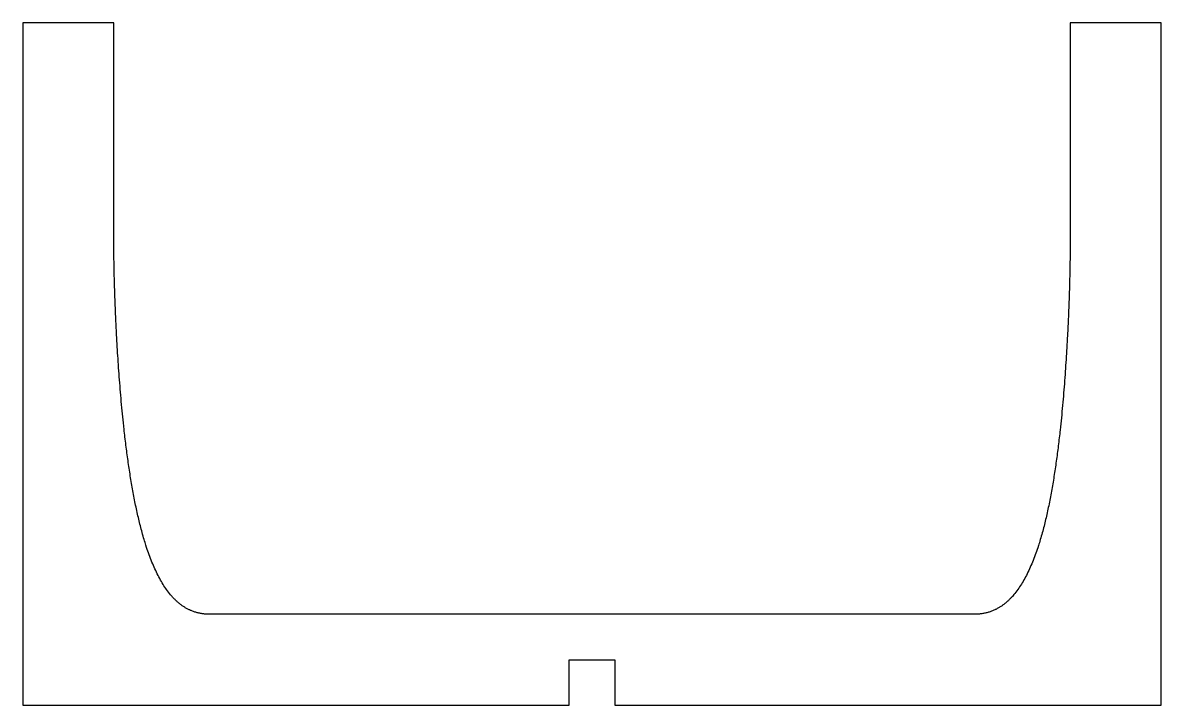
# Model space of a CAD drawing. Header units: millimetres. Extents: x -63 to 62, y -10 to 65.
import ezdxf

# ---------------------------------------------------------------- set-up
doc = ezdxf.new("R2010")
doc.units = ezdxf.units.MM
doc.layers.get('0').update_dxf_attribs({"linetype": 'CONTINUOUS'})

msp = doc.modelspace()

# ---------------------------------------------------------------- linework, layer by layer
for p, q in [((-52.5, 65), (-62.5, 65)), ((-62.5, 65), (-62.5, -10)), ((-52.5, 41), (-52.5, 65)), ((62.5, 65), (52.5, 65)), ((52.5, 65), (52.5, 41)), ((62.5, -10), (62.5, 65)), ((42, 0), (-42, 0)), ((-2.5, -10), (-2.5, -5)), ((-2.5, -5), (2.5, -5)), ((2.5, -5), (2.5, -10)), ((-62.5, -10), (-2.5, -10)), ((2.5, -10), (62.5, -10))]:
    msp.add_line(p, q)
for points in [[(-42, 0), (-43.22, 0), (-45.42, 0.63), (-48.01, 3.49), (-50.25, 10.45), (-51.72, 21.73), (-52.26, 30.69), (-52.46, 36.38), (-52.5, 39.56), (-52.5, 41)], [(52.5, 41), (52.5, 39.55), (52.46, 36.34), (52.27, 30.64), (51.74, 21.68), (50.3, 10.42), (48.06, 3.48), (45.45, 0.63), (43.23, 0), (42, 0)]]:
    msp.add_open_spline(points, degree=5)

doc.saveas('drawing.dxf')
